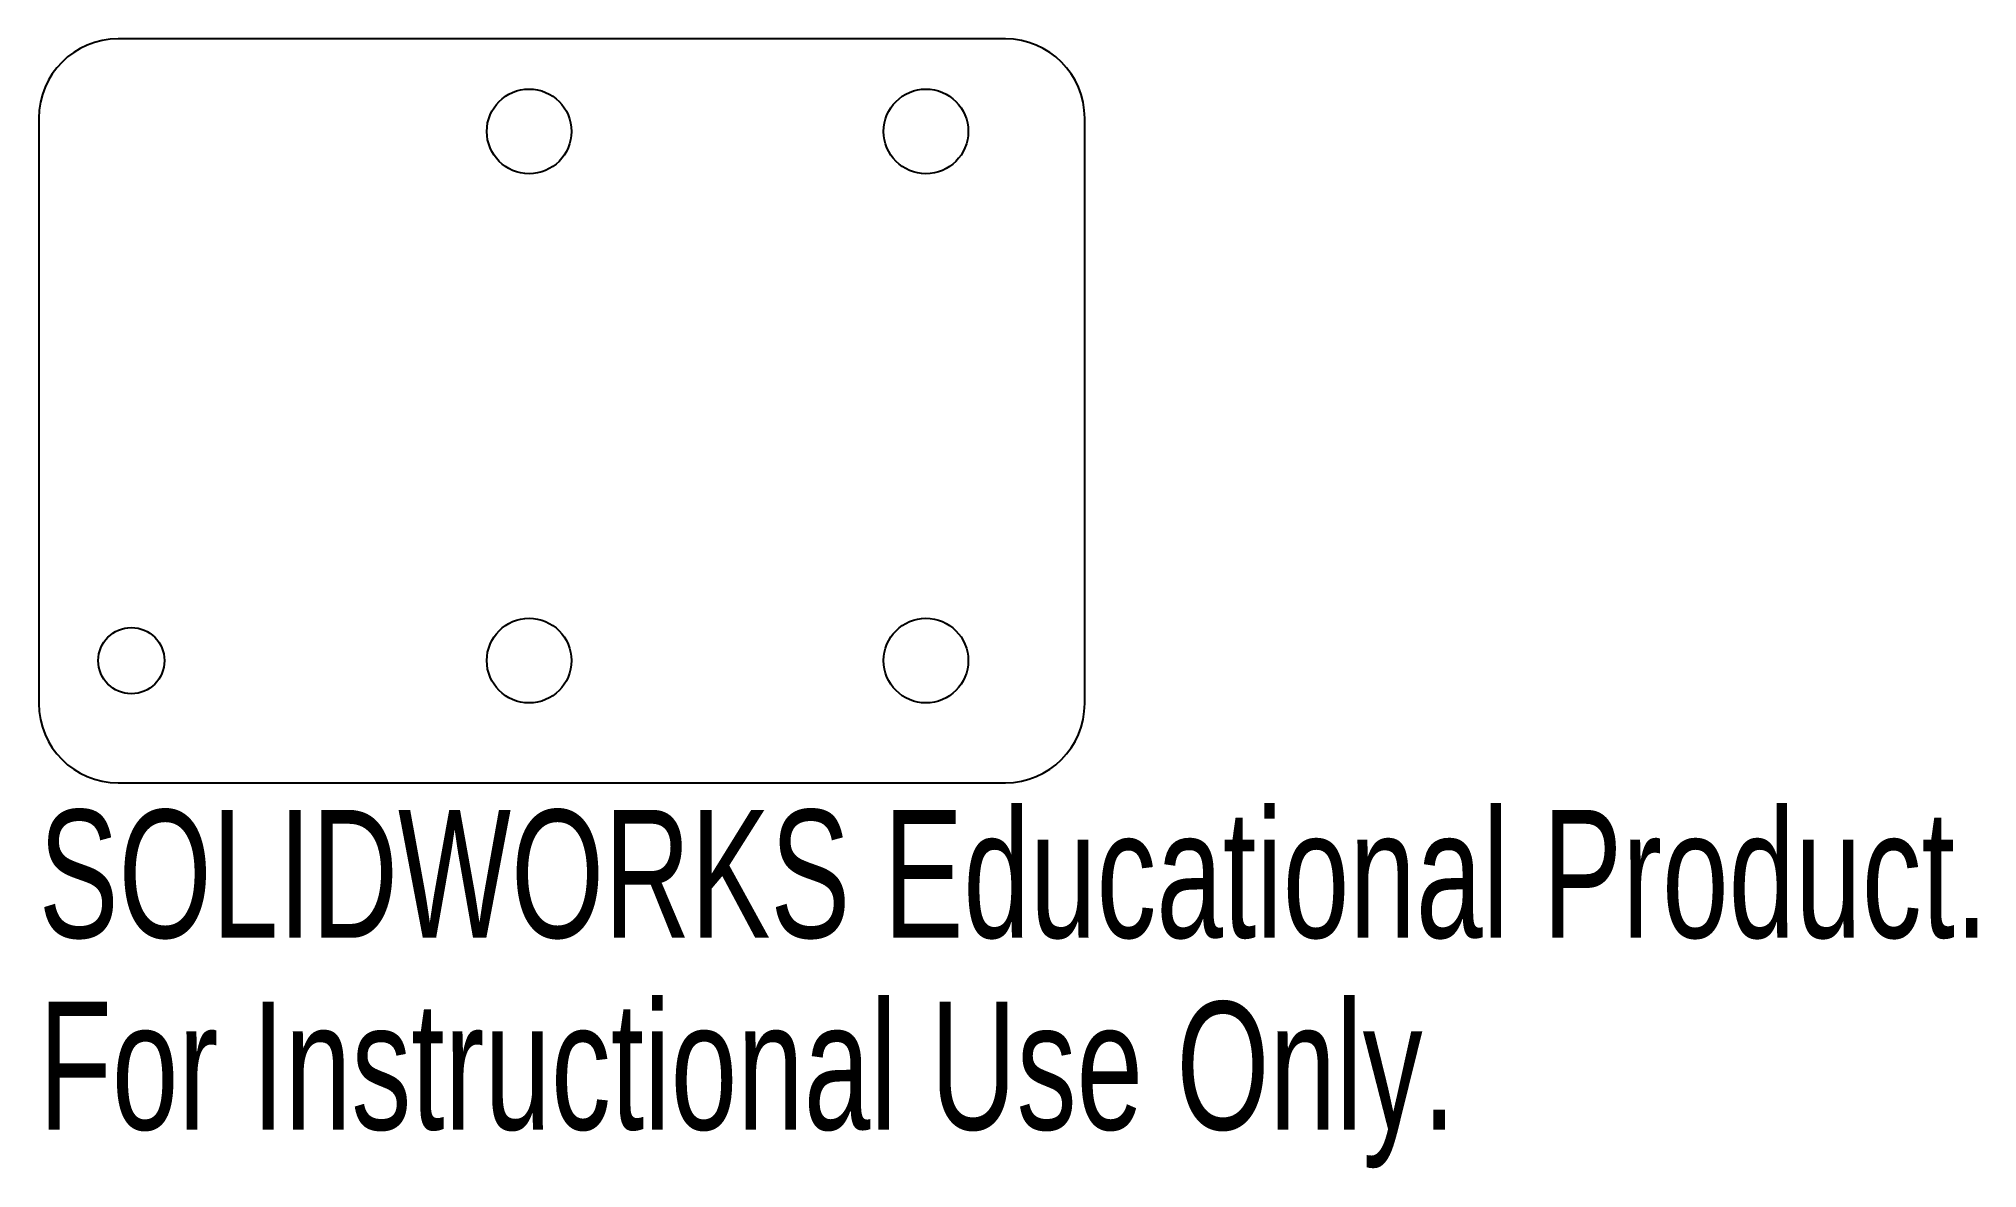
# Model space of a CAD drawing. Header units: millimetres. Extents: x -26 to 47.2, y -29.2 to 13.5.
import ezdxf

# ---------------------------------------------------------------- set-up
doc = ezdxf.new("R2010")
doc.units = ezdxf.units.MM
doc.styles.add('SLDTEXTSTYLE0', font='TXT', dxfattribs={"width": 0.7})

msp = doc.modelspace()

# ---------------------------------------------------------------- linework, layer by layer
at = {"color": 7, "linetype": 'Continuous', "lineweight": 25}
for p, q in [((10.5, 13.5), (-23.034, 13.5)), ((-26.034, 10.5), (-26.034, -11.619)), ((13.5, -11.619), (13.5, 10.5)), ((-23.034, -14.619), (10.5, -14.619))]:
    msp.add_line(p, q, dxfattribs=at)
for centre, radius in [((-7.5, 10), 1.6), ((7.5, 10), 1.6), ((-22.534, -10), 1.25), ((-7.5, -10), 1.6), ((7.5, -10), 1.6)]:
    msp.add_circle(centre, radius, dxfattribs=at)
for centre, start, end in [((-23.034, 10.5), 90, 180), ((10.5, 10.5), 0, 90), ((-23.034, -11.619), 180, 270), ((10.5, -11.619), 270, 0)]:
    msp.add_arc(centre, 3, start, end, dxfattribs=at)

# ---------------------------------------------------------------- texts
at = {"color": 254, "linetype": 'Continuous', "char_height": 4.83362, "attachment_point": 1, "style": 'SLDTEXTSTYLE0'}
for s, insert in [('SOLIDWORKS Educational Product.', (-26.034, -15.639)), ('For Instructional Use Only.', (-26.034, -22.889))]:
    msp.add_mtext(s, dxfattribs=dict(at, insert=insert))

doc.saveas('drawing.dxf')
